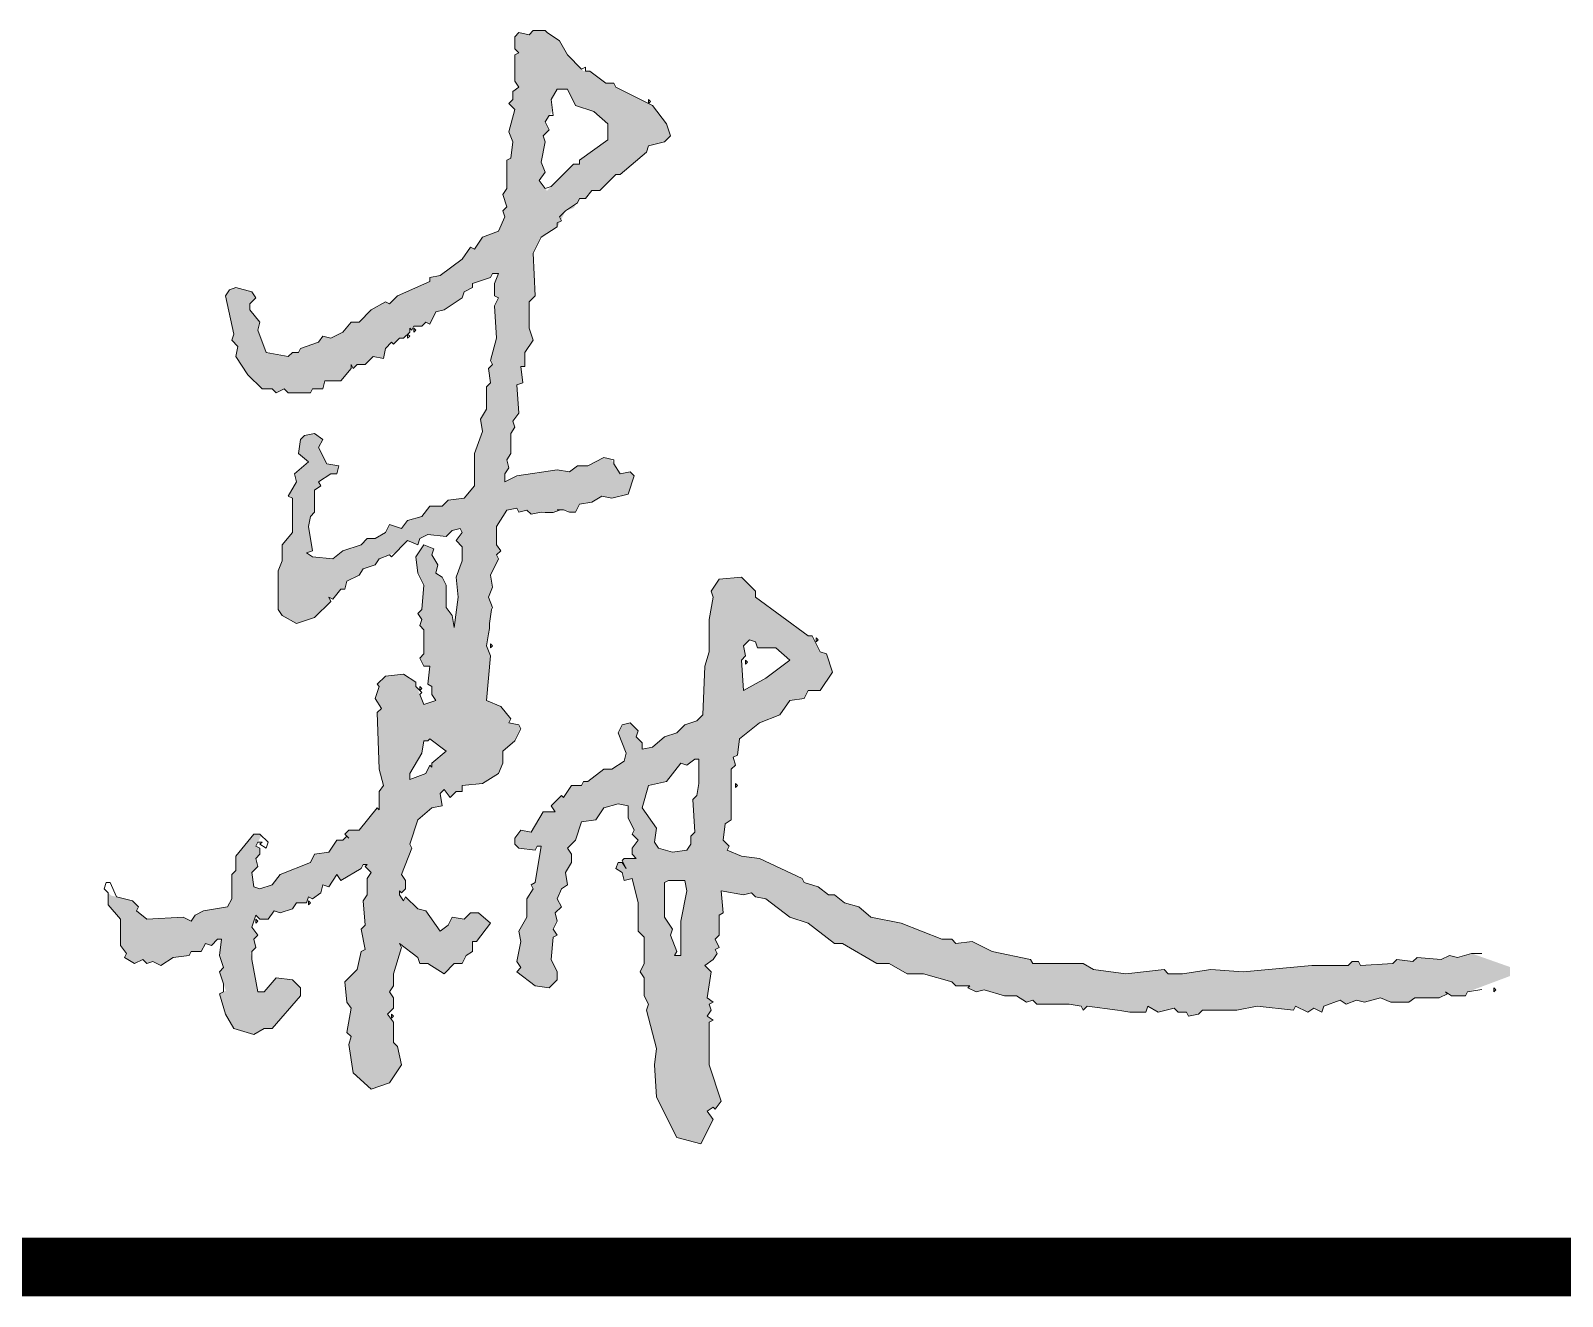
# Model space of a CAD drawing. Extents: x 39519617 to 39520126, y 3727912 to 3728254.
# Drawn here: x 39520115.946 to 39520120.526, y 3727954.876 to 3727958.659 of the extents above; entities that cross this region are included whole.
import ezdxf

# ---------------------------------------------------------------- set-up
doc = ezdxf.new("R2010")
doc.units = 0
doc.header["$LTSCALE"] = 1000
doc.header["$MEASUREMENT"] = 0
doc.layers.add('图框', color=140, linetype='Continuous')
doc.layers.add('签名', color=7, linetype='Continuous', lineweight=18)

# ---------------------------------------------------------------- blocks, each defined once
blk = doc.blocks.new('TK')
at = {"layer": '签名'}
h = blk.add_hatch(color=2, dxfattribs=at)
h.dxf.hatch_style = 1
h.paths.add_polyline_path([(547606.56, 498175.21), (547600.51, 498175.21), (547598.1, 498172.79), (547599.3, 498171.58), (547596.89, 498169.16), (547593.26, 498169.16), (547588.42, 498161.91), (547579.95, 498160.7), (547577.53, 498155.86), (547559.39, 498148.6), (547554.55, 498142.55), (547547.29, 498140.13), (547543.66, 498141.34), (547542.45, 498149.81), (547546.08, 498153.44), (547544.87, 498158.28), (547547.29, 498160.7), (547547.29, 498164.33), (547544.87, 498165.54), (547548.1, 498171.99), (547547.29, 498172.79), (547543.66, 498172.79), (547532.78, 498159.49), (547532.78, 498151.02), (547530.36, 498148.6), (547530.36, 498134.09), (547527.94, 498129.25), (547513.42, 498126.83), (547508.58, 498124.41), (547506.17, 498120.78), (547501.33, 498123.2), (547479.55, 498121.99), (547473.51, 498126.83), (547474.72, 498129.25), (547471.09, 498132.88), (547458.18, 498136.1), (547456.57, 498137.72), (547456.57, 498130.46), (547463.83, 498121.99), (547463.83, 498106.27), (547467.46, 498101.43), (547466.25, 498099.01), (547472.3, 498095.38), (547477.14, 498097.8), (547479.55, 498095.38), (547483.18, 498096.59), (547488.02, 498094.17), (547495.28, 498099.01), (547504.96, 498100.22), (547506.17, 498102.64), (547512.21, 498102.64), (547514.63, 498107.48), (547518.26, 498106.27), (547521.89, 498109.89), (547524.31, 498109.89), (547523.1, 498100.22), (547525.52, 498092.96), (547523.1, 498090.54), (547526.9, 498079.14), (547523.1, 498077.24), (547526.73, 498065.14), (547531.57, 498056.67), (547543.66, 498053.04), (547549.71, 498056.67), (547554.55, 498056.67), (547571.48, 498076.03), (547571.48, 498080.86), (547566.65, 498085.7), (547556.97, 498086.91), (547549.71, 498078.44), (547546.08, 498078.44), (547541.69, 498101.87), (547544.87, 498105.06), (547543.66, 498109.89), (547546.08, 498112.31), (547542.45, 498117.15), (547544.87, 498124.41), (547547.29, 498121.99), (547552.13, 498121.99), (547555.76, 498126.83), (547559.39, 498125.62), (547566.65, 498128.04), (547569.06, 498131.67), (547575.11, 498131.67), (547576.32, 498135.3), (547578.74, 498134.09), (547583.58, 498137.72), (547584.79, 498142.55), (547588.42, 498141.34), (547593.26, 498148.6), (547595.68, 498144.97), (547607.77, 498152.23), (547608.98, 498154.65), (547611.4, 498154.65), (547610.19, 498153.44), (547613.82, 498149.81), (547611.4, 498146.18), (547611.4, 498136.51), (547608.98, 498132.88), (547610.19, 498118.36), (547607.77, 498115.94), (547610.19, 498103.85), (547607.77, 498102.64), (547605.35, 498091.75), (547598.1, 498084.49), (547599.3, 498072.4), (547601.72, 498068.77), (547599.3, 498054.25), (547601.72, 498051.83), (547600.51, 498047), (547602.93, 498030.06), (547613.82, 498020.38), (547624.71, 498024.01), (547631.96, 498034.9), (547629.54, 498045.79), (547627.13, 498048.2), (547627.13, 498060.3), (547623.5, 498065.14), (547627.13, 498068.77), (547627.13, 498074.82), (547624.71, 498078.44), (547627.13, 498082.07), (547627.13, 498089.33), (547631.96, 498105.06), (547630.75, 498107.48), (547641.64, 498099.01), (547642.85, 498095.38), (547647.69, 498095.38), (547657.37, 498089.33), (547663.41, 498095.38), (547668.25, 498095.38), (547670.67, 498100.22), (547674.3, 498102.64), (547674.3, 498108.68), (547676.72, 498108.68), (547685.19, 498119.57), (547677.93, 498125.62), (547673.09, 498125.62), (547669.46, 498121.99), (547662.2, 498123.2), (547659.78, 498118.36), (547654.95, 498114.73), (547646.48, 498126.83), (547641.64, 498128.04), (547634.38, 498135.3), (547633.17, 498132.88), (547630.75, 498136.51), (547630.75, 498138.92), (547631.96, 498137.72), (547634.38, 498140.13), (547634.38, 498144.97), (547631.96, 498148.6), (547638.01, 498164.33), (547636.8, 498166.75), (547641.64, 498181.26), (547650.11, 498188.52), (547656.16, 498189.73), (547654.95, 498196.99), (547657.37, 498199.4), (547660.99, 498194.57), (547664.62, 498198.2), (547668.25, 498198.2), (547668.25, 498201.82), (547674.97, 498202.5), (547675.51, 498203.03), (547675.95, 498202.59), (547680.35, 498203.03), (547690.02, 498209.08), (547692.44, 498215.13), (547692.44, 498222.39), (547699.7, 498228.44), (547703.33, 498235.69), (547702.12, 498238.11), (547696.07, 498239.32), (547697.28, 498241.74), (547691.23, 498249), (547682.77, 498252.63), (547685.19, 498279.24), (547682.77, 498285.29), (547684.5, 498295.7), (547684.53, 498298.34), (547685.74, 498306.81), (547686.4, 498308.27), (547683.98, 498314.32), (547686.4, 498320.36), (547685.19, 498327.62), (547690.02, 498337.3), (547688.82, 498339.72), (547691.23, 498342.14), (547688.82, 498345.77), (547688.82, 498356.65), (547694.86, 498366.33), (547700.91, 498367.54), (547702.12, 498365.12), (547706.96, 498366.33), (547709.38, 498363.91), (547715.43, 498365.12), (547717.19, 498364.95), (547722.03, 498364.95), (547726.31, 498366.33), (547726.92, 498366.58), (547730.55, 498366.58), (547732.36, 498365.12), (547735.99, 498365.12), (547738.41, 498369.96), (547745.67, 498371.17), (547751.71, 498374.8), (547757.76, 498373.59), (547767.44, 498376.01), (547771.07, 498386.89), (547768.65, 498389.31), (547762.6, 498388.1), (547757.32, 498396.9), (547752.92, 498397.78), (547743.25, 498392.94), (547737.2, 498392.94), (547732.36, 498389.31), (547725.1, 498390.52), (547700.91, 498386.89), (547693.65, 498383.26), (547693.65, 498388.1), (547696.07, 498391.73), (547694.86, 498396.57), (547697.28, 498400.2), (547697.28, 498412.29), (547699.7, 498415.92), (547698.49, 498419.55), (547702.12, 498424.39), (547700.91, 498441.32), (547704.54, 498442.53), (547703.33, 498452.21), (547705.75, 498452.21), (547705.75, 498460.68), (547710.59, 498467.94), (547708.17, 498475.19), (547708.17, 498490.92), (547711.8, 498494.55), (547710.59, 498519.95), (547715.43, 498529.63), (547725.1, 498535.67), (547727.33, 498539.7), (547729.94, 498545.35), (547734.9, 498547), (547738.41, 498552.61), (547742.04, 498552.61), (547745.67, 498557.45), (547750.5, 498557.45), (547760.18, 498567.12), (547762.6, 498567.12), (547778.33, 498580.43), (547779.54, 498584.06), (547789.21, 498586.48), (547792.84, 498590.11), (547790.42, 498597.36), (547781.95, 498608.25), (547760.18, 498619.14), (547758.97, 498621.56), (547754.13, 498621.56), (547744.46, 498628.81), (547740.83, 498628.81), (547731.15, 498638.49), (547726.31, 498646.96), (547717.24, 498653), (547710.59, 498653), (547708.17, 498650.59), (547702.12, 498651.8), (547699.7, 498649.38), (547699.7, 498642.12), (547702.12, 498639.7), (547699.7, 498638.49), (547699.7, 498622.76), (547702.12, 498619.14), (547698.49, 498616.72), (547698.49, 498611.88), (547696.07, 498609.46), (547699.7, 498605.83), (547696.07, 498592.52), (547698.49, 498586.48), (547697.28, 498576.8), (547694.86, 498575.59), (547694.86, 498558.66), (547692.44, 498555.03), (547694.86, 498547.77), (547692.44, 498545.35), (547693.65, 498541.72), (547690.02, 498533.25), (547680.35, 498529.63), (547675.51, 498522.37), (547673.09, 498523.58), (547668.25, 498516.32), (547654.95, 498506.64), (547648.9, 498505.43), (547648.9, 498503.01), (547629.54, 498494.55), (547624.71, 498489.71), (547622.29, 498490.92), (547613.82, 498486.08), (547606.56, 498478.82), (547601.72, 498478.82), (547596.89, 498472.77), (547589.63, 498469.15), (547584.79, 498470.36), (547582.37, 498466.73), (547571.48, 498463.1), (547570.27, 498460.68), (547566.65, 498460.68), (547564.23, 498458.26), (547550.92, 498460.68), (547546.08, 498473.98), (547547.29, 498478.82), (547541.24, 498486.08), (547541.24, 498489.71), (547544.87, 498493.34), (547542.45, 498496.97), (547532.78, 498499.39), (547529.15, 498498.18), (547526.73, 498494.55), (547531.57, 498471.56), (547530.36, 498467.94), (547533.99, 498464.31), (547532.78, 498458.26), (547540.03, 498447.37), (547548.5, 498438.91), (547554.55, 498438.91), (547556.97, 498436.49), (547561.81, 498438.91), (547564.23, 498436.49), (547577.53, 498436.49), (547578.74, 498438.91), (547584.79, 498438.91), (547586, 498443.74), (547595.68, 498443.74), (547601.72, 498451), (547601.72, 498453.42), (547602.93, 498451), (547605.35, 498453.42), (547610.19, 498453.42), (547615.03, 498458.26), (547621.08, 498457.05), (547622.29, 498463.1), (547625.92, 498466.73), (547627.13, 498465.52), (547630.75, 498469.15), (547633.17, 498469.15), (547636.8, 498472.77), (547636.8, 498475.19), (547638.01, 498473.98), (547639.22, 498476.4), (547644.06, 498476.4), (547646.48, 498478.82), (547648.9, 498477.61), (547652.53, 498484.87), (547657.37, 498486.08), (547668.25, 498493.34), (547669.46, 498496.97), (547674.3, 498499.39), (547674.3, 498501.8), (547685.19, 498505.43), (547686.4, 498507.85), (547690.02, 498507.85), (547687.61, 498501.8), (547687.61, 498494.55), (547690.02, 498493.34), (547687.61, 498488.5), (547688.82, 498469.15), (547685.19, 498455.84), (547686.4, 498453.42), (547683.98, 498451), (547685.19, 498442.53), (547682.77, 498440.12), (547682.77, 498426.81), (547679.14, 498420.76), (547680.35, 498413.5), (547675.51, 498400.2), (547675.51, 498380.84), (547669.46, 498373.59), (547659.78, 498372.38), (547656.16, 498368.75), (547648.9, 498368.75), (547644.06, 498362.7), (547635.59, 498360.28), (547631.96, 498355.44), (547624.71, 498357.86), (547622.29, 498353.02), (547616.24, 498349.4), (547611.4, 498349.4), (547607.77, 498345.77), (547596.89, 498342.14), (547590.84, 498337.3), (547578.74, 498338.51), (547575.11, 498340.93), (547578.74, 498342.14), (547576.32, 498356.65), (547577.53, 498362.7), (547579.95, 498365.12), (547579.95, 498378.43), (547583.58, 498380.84), (547582.37, 498383.26), (547589.63, 498388.1), (547593.26, 498388.1), (547594.47, 498392.94), (547587.21, 498394.15), (547582.37, 498403.83), (547584.79, 498408.67), (547579.95, 498412.29), (547573.9, 498411.08), (547571.48, 498408.67), (547570.27, 498400.2), (547576.32, 498395.36), (547567.86, 498388.1), (547569.06, 498383.26), (547564.23, 498374.8), (547566.65, 498373.59), (547566.65, 498353.02), (547560.6, 498345.77), (547560.6, 498336.09), (547558.18, 498330.04), (547558.18, 498307.06), (547560.6, 498303.43), (547569.06, 498298.59), (547579.95, 498302.22), (547589.63, 498311.9), (547588.42, 498314.32), (547590.84, 498313.11), (547595.68, 498319.16), (547598.1, 498319.16), (547599.3, 498323.99), (547606.56, 498327.62), (547608.98, 498331.25), (547616.24, 498333.67), (547618.66, 498337.3), (547628.74, 498341.33), (547635.59, 498348.19), (547641.64, 498345.77), (547642.85, 498349.4), (547647.69, 498351.81), (547658.58, 498350.6), (547662.2, 498354.23), (547667.04, 498355.44), (547668.25, 498353.02), (547664.62, 498348.19), (547668.25, 498344.56), (547668.25, 498336.09), (547664.62, 498326.41), (547665.83, 498314.32), (547663.41, 498296.17), (547662.2, 498303.43), (547658.58, 498308.27), (547658.58, 498321.57), (547656.16, 498326.41), (547652.53, 498328.83), (547653.74, 498333.67), (547650.11, 498339.72), (547651.32, 498343.35), (547645.27, 498345.77), (547640.43, 498338.51), (547641.64, 498328.83), (547645.27, 498321.57), (547644.06, 498307.06), (547641.64, 498304.64), (547644.06, 498301.01), (547642.85, 498297.38), (547645.27, 498294.96), (547645.27, 498280.45), (547642.85, 498278.03), (547645.27, 498273.19), (547648.9, 498273.19), (547647.69, 498262.3), (547650.11, 498261.09), (547650.11, 498256.26), (547652.53, 498252.63), (547645.27, 498250.21), (547641.24, 498260.29), (547640.43, 498261.09), (547640.43, 498263.51), (547633.17, 498268.35), (547622.29, 498267.14), (547617.45, 498262.3), (547618.66, 498261.09), (547616.24, 498253.84), (547619.87, 498247.79), (547617.45, 498245.37), (547618.66, 498211.5), (547621.08, 498201.82), (547618.66, 498198.2), (547618.66, 498187.31), (547617.45, 498188.52)])
h.paths.add_polyline_path([(547636.8, 498205.45), (547636.8, 498209.08), (547644.06, 498221.18), (547645.27, 498228.44), (547647.69, 498228.44), (547648.9, 498229.64), (547658.58, 498222.39), (547650.11, 498215.13), (547650.11, 498212.71), (547648.9, 498213.92), (547646.48, 498209.08)], flags=16)
h.paths.add_polyline_path([(547714.22, 498563.49), (547717.85, 498568.33), (547715.43, 498574.38), (547717.85, 498586.48), (547716.64, 498590.11), (547720.26, 498593.73), (547717.85, 498598.57), (547722.3, 498605.26), (547721.47, 498611.88), (547725.1, 498617.93), (547731.15, 498617.93), (547735.99, 498608.25), (547746.88, 498604.62), (547755.34, 498597.36), (547755.34, 498587.69), (547738.41, 498575.59), (547738.41, 498573.17), (547734.78, 498573.17), (547718.88, 498557.27)], flags=16)
h = blk.add_hatch(color=2, dxfattribs=at)
h.dxf.hatch_style = 1
h.paths.add_polyline_path([(547804.94, 498166.75), (547802.52, 498163.12), (547794.05, 498161.91), (547785.58, 498164.33), (547783.16, 498167.96), (547784.37, 498176.42), (547775.91, 498188.52), (547779.54, 498201.82), (547790.42, 498204.24), (547798.89, 498215.13), (547802.52, 498213.92), (547807.36, 498217.55), (547809.78, 498217.55), (547809.78, 498203.03), (547808.57, 498195.78), (547806.15, 498193.36), (547807.36, 498174), (547804.94, 498171.58)], flags=16)
h.paths.add_polyline_path([(547801.31, 498144.97), (547802.52, 498138.92), (547798.89, 498120.78), (547798.89, 498100.22), (547795.26, 498100.22), (547796.47, 498102.64), (547792.84, 498112.31), (547794.05, 498115.94), (547789.21, 498123.2), (547789.21, 498143.76), (547791.63, 498144.97)], flags=16)
h.paths.add_polyline_path([(547836.39, 498258.68), (547835.18, 498276.82), (547837.6, 498279.24), (547836.39, 498285.29), (547838.81, 498287.71), (547840.02, 498288.92), (547843.64, 498287.71), (547844.85, 498284.08), (547855.74, 498284.08), (547864.21, 498276.82), (547849.69, 498265.93)], flags=16)
h.paths.add_polyline_path([(547837.6, 498274.4), (547837.6, 498276.82), (547838.81, 498275.61)], flags=0)
h.paths.add_polyline_path([(548294.77, 498087.93), (548294.8, 498093.33), (548271.84, 498101.43), (548263.38, 498099.01), (548258.54, 498100.22), (548253.7, 498097.8), (548239.18, 498099.01), (548236.76, 498096.59), (548227.09, 498097.8), (548224.67, 498095.38), (548205.31, 498094.17), (548204.1, 498096.59), (548200.48, 498096.59), (548198.06, 498094.17), (548176.28, 498094.17), (548135.16, 498090.54), (548115.8, 498091.75), (548098.87, 498089.33), (548090.4, 498089.33), (548087.98, 498091.75), (548065, 498089.33), (548045.65, 498091.75), (548039.6, 498095.38), (548009.36, 498095.38), (548008.15, 498097.8), (547985.17, 498102.64), (547973.07, 498108.68), (547963.39, 498107.48), (547960.98, 498109.89), (547954.93, 498109.89), (547930.74, 498119.57), (547912.59, 498123.2), (547905.33, 498129.25), (547896.87, 498131.67), (547890.82, 498136.51), (547887.19, 498136.51), (547881.14, 498141.34), (547872.67, 498143.76), (547871.46, 498146.18), (547846.06, 498158.28), (547835.18, 498159.49), (547826.71, 498163.12), (547827.92, 498165.54), (547824.29, 498169.16), (547825.5, 498178.84), (547829.13, 498181.26), (547829.13, 498211.5), (547831.55, 498213.92), (547830.34, 498218.76), (547832.76, 498219.97), (547833.97, 498229.64), (547846.06, 498239.32), (547858.16, 498244.16), (547864.21, 498252.63), (547872.67, 498253.84), (547875.09, 498258.68), (547882.35, 498258.68), (547889.61, 498269.56), (547885.98, 498280.45), (547882.35, 498281.66), (547877.51, 498291.33), (547875.09, 498291.33), (547843.64, 498314.32), (547843.64, 498317.95), (547835.18, 498326.41), (547821.87, 498325.2), (547817.03, 498317.95), (547818.24, 498314.32), (547815.82, 498301.01), (547815.82, 498281.66), (547813.4, 498273.19), (547812.19, 498244.16), (547808.57, 498240.53), (547801.31, 498238.11), (547796.47, 498233.27), (547789.21, 498230.85), (547781.95, 498224.81), (547775.91, 498223.6), (547775.91, 498227.23), (547772.28, 498230.85), (547773.49, 498234.48), (547768.65, 498239.32), (547763.81, 498238.11), (547761.39, 498233.27), (547766.23, 498221.18), (547765.02, 498216.34), (547757.76, 498211.5), (547752.92, 498211.5), (547743.25, 498204.24), (547740.83, 498204.24), (547739.62, 498201.82), (547733.57, 498201.82), (547728.73, 498194.57), (547727.52, 498195.78), (547721.47, 498189.73), (547723.89, 498186.1), (547716.64, 498186.1), (547709.38, 498174), (547703.33, 498175.21), (547699.7, 498170.37), (547699.7, 498166.75), (547702.12, 498164.33), (547711.8, 498163.12), (547713.01, 498165.54), (547715.43, 498165.54), (547711.8, 498143.76), (547709.38, 498142.55), (547710.59, 498140.13), (547706.96, 498134.09), (547706.96, 498123.2), (547702.12, 498114.73), (547703.33, 498108.68), (547700.91, 498096.59), (547703.33, 498092.96), (547700.91, 498090.54), (547711.8, 498082.07), (547720.26, 498080.86), (547725.1, 498085.7), (547725.1, 498090.54), (547721.47, 498097.8), (547722.68, 498111.1), (547725.1, 498112.31), (547722.68, 498115.94), (547725.1, 498120.78), (547723.89, 498125.62), (547727.52, 498129.25), (547725.1, 498134.09), (547727.52, 498140.13), (547731.15, 498142.55), (547729.94, 498149.81), (547733.57, 498155.86), (547733.57, 498160.7), (547731.15, 498164.33), (547735.99, 498169.16), (547739.62, 498180.05), (547748.09, 498181.26), (547752.92, 498188.52), (547761.39, 498190.94), (547767.44, 498189.73), (547767.44, 498182.47), (547771.07, 498175.21), (547769.86, 498172.79), (547773.49, 498169.16), (547769.86, 498164.33), (547769.86, 498160.7), (547772.28, 498158.28), (547765.02, 498158.28), (547763.81, 498157.07), (547766.23, 498152.23), (547763.81, 498155.86), (547761.39, 498155.86), (547760.18, 498152.23), (547763.81, 498149.81), (547765.02, 498144.97), (547769.86, 498146.18), (547773.49, 498131.67), (547773.49, 498114.73), (547777.12, 498111.1), (547777.12, 498095.38), (547774.7, 498090.54), (547777.12, 498086.91), (547777.12, 498076.03), (547779.54, 498071.19), (547778.33, 498067.56), (547784.37, 498044.58), (547783.16, 498034.9), (547784.37, 498015.55), (547796.47, 497991.35), (547810.98, 497987.72), (547818.24, 498002.24), (547814.61, 498007.08), (547818.24, 498009.5), (547819.45, 498008.29), (547823.08, 498013.13), (547815.82, 498034.9), (547815.82, 498060.3), (547818.24, 498061.51), (547814.61, 498063.93), (547817.03, 498067.56), (547815.82, 498071.19), (547818.24, 498072.4), (547814.61, 498074.82), (547817.03, 498090.54), (547813.4, 498094.17), (547818.24, 498097.8), (547820.66, 498101.43), (547819.45, 498103.85), (547821.87, 498105.06), (547819.45, 498109.89), (547821.87, 498112.31), (547821.87, 498124.41), (547824.29, 498125.62), (547823.08, 498138.92), (547836.39, 498136.51), (547841.22, 498137.72), (547843.64, 498135.3), (547849.69, 498134.09), (547864.21, 498123.2), (547875.09, 498119.57), (547890.82, 498107.48), (547895.66, 498107.48), (547916.22, 498095.38), (547923.48, 498095.38), (547934.36, 498089.33), (547944.04, 498089.33), (547960.98, 498084.49), (547963.39, 498082.07), (547971.86, 498082.07), (547970.65, 498080.86), (547975.49, 498078.44), (547980.33, 498079.65), (547992.42, 498076.03), (547999.68, 498076.03), (548005.73, 498072.4), (548009.36, 498073.61), (548011.78, 498071.19), (548031.13, 498071.19), (548038.39, 498069.98), (548039.6, 498067.56), (548042.02, 498069.98), (548060.16, 498067.56), (548063.56, 498066.96), (548067.42, 498066.35), (548077.1, 498066.35), (548078.31, 498069.98), (548084.35, 498066.35), (548094.03, 498068.77), (548096.45, 498066.35), (548101.29, 498066.35), (548102.5, 498063.93), (548108.55, 498065.14), (548110.97, 498067.56), (548131.53, 498067.56), (548143.62, 498069.98), (548165.4, 498067.56), (548166.61, 498069.98), (548173.86, 498066.35), (548177.49, 498068.77), (548182.33, 498066.35), (548183.54, 498069.98), (548193.22, 498073.61), (548196.85, 498071.19), (548202.9, 498073.61), (548207.73, 498072.4), (548217.41, 498074.82), (548223.46, 498072.4), (548234.34, 498072.4), (548237.97, 498074.82), (548252.49, 498074.82), (548257.33, 498077.24), (548256.12, 498078.44), (548259.75, 498076.03), (548268.21, 498076.03), (548269.42, 498078.44)])
at = {"layer": '图框', "const_width": 35}
blk.add_lwpolyline([(541479.95, 497913.99), (548479.95, 497913.99)], dxfattribs=at)
at = {"layer": '签名', "color": 2, "elevation": 9704994.47}
for points in [[(547719.06, 498651.8), (547717.85, 498653), (547710.59, 498653), (547708.17, 498650.59), (547702.12, 498651.8), (547699.7, 498649.38), (547699.7, 498642.12), (547702.12, 498639.7), (547699.7, 498638.49), (547699.7, 498622.76), (547702.12, 498619.14), (547698.49, 498616.72), (547698.49, 498611.88), (547696.07, 498609.46), (547699.7, 498605.83), (547696.07, 498592.52), (547698.49, 498586.48), (547697.28, 498576.8), (547694.86, 498575.59), (547694.86, 498558.66), (547692.44, 498555.03), (547694.86, 498547.77), (547692.44, 498545.35), (547693.65, 498541.72), (547690.02, 498533.25), (547680.35, 498529.63), (547675.51, 498522.37), (547673.09, 498523.58), (547668.25, 498516.32), (547654.95, 498506.64), (547648.9, 498505.43), (547648.9, 498503.01), (547629.54, 498494.55), (547624.71, 498489.71), (547622.29, 498490.92), (547613.82, 498486.08), (547606.56, 498478.82), (547601.72, 498478.82), (547596.89, 498472.77), (547589.63, 498469.15), (547584.79, 498470.36), (547582.37, 498466.73), (547571.48, 498463.1), (547570.27, 498460.68), (547566.65, 498460.68), (547564.23, 498458.26), (547550.92, 498460.68), (547546.08, 498473.98), (547547.29, 498478.82), (547541.24, 498486.08), (547541.24, 498489.71), (547544.87, 498493.34), (547542.45, 498496.97), (547532.78, 498499.39), (547529.15, 498498.18), (547526.73, 498494.55), (547531.57, 498471.56), (547530.36, 498467.94), (547533.99, 498464.31), (547532.78, 498458.26), (547540.03, 498447.37), (547548.5, 498438.91), (547554.55, 498438.91), (547556.97, 498436.49), (547561.81, 498438.91), (547564.23, 498436.49), (547577.53, 498436.49), (547578.74, 498438.91), (547584.79, 498438.91), (547586, 498443.74), (547595.68, 498443.74), (547601.72, 498451), (547601.72, 498453.42), (547602.93, 498451), (547605.35, 498453.42), (547610.19, 498453.42), (547615.03, 498458.26), (547621.08, 498457.05), (547622.29, 498463.1), (547625.92, 498466.73), (547627.13, 498465.52), (547630.75, 498469.15), (547633.17, 498469.15), (547636.8, 498472.77), (547636.8, 498475.19), (547638.01, 498473.98), (547639.22, 498476.4), (547644.06, 498476.4), (547646.48, 498478.82), (547648.9, 498477.61), (547652.53, 498484.87), (547657.37, 498486.08), (547668.25, 498493.34), (547669.46, 498496.97), (547674.3, 498499.39), (547674.3, 498501.8), (547685.19, 498505.43), (547686.4, 498507.85), (547690.02, 498507.85), (547687.61, 498501.8), (547687.61, 498494.55), (547690.02, 498493.34), (547687.61, 498488.5), (547688.82, 498469.15), (547685.19, 498455.84), (547686.4, 498453.42), (547683.98, 498451), (547685.19, 498442.53), (547682.77, 498440.12), (547682.77, 498426.81), (547679.14, 498420.76), (547680.35, 498413.5), (547675.51, 498400.2), (547675.51, 498380.84), (547669.46, 498373.59), (547659.78, 498372.38), (547656.16, 498368.75), (547648.9, 498368.75), (547644.06, 498362.7), (547635.59, 498360.28), (547631.96, 498355.44), (547624.71, 498357.86), (547622.29, 498353.02), (547616.24, 498349.4), (547611.4, 498349.4), (547607.77, 498345.77), (547596.89, 498342.14), (547590.84, 498337.3), (547578.74, 498338.51), (547575.11, 498340.93), (547578.74, 498342.14), (547576.32, 498356.65), (547577.53, 498362.7), (547579.95, 498365.12), (547579.95, 498378.43), (547583.58, 498380.84), (547582.37, 498383.26), (547589.63, 498388.1), (547593.26, 498388.1), (547594.47, 498392.94), (547587.21, 498394.15), (547582.37, 498403.83), (547584.79, 498408.67), (547579.95, 498412.29), (547573.9, 498411.08), (547571.48, 498408.67), (547570.27, 498400.2), (547576.32, 498395.36), (547567.86, 498388.1), (547569.06, 498383.26), (547564.23, 498374.8), (547566.65, 498373.59), (547566.65, 498353.02), (547560.6, 498345.77), (547560.6, 498336.09), (547558.18, 498330.04), (547558.18, 498307.06), (547560.6, 498303.43), (547569.06, 498298.59), (547579.95, 498302.22), (547589.63, 498311.9), (547588.42, 498314.32), (547590.84, 498313.11), (547595.68, 498319.16), (547598.1, 498319.16), (547599.3, 498323.99), (547606.56, 498327.62), (547608.98, 498331.25), (547616.24, 498333.67), (547618.66, 498337.3), (547624.71, 498339.72), (547625.92, 498338.51), (547635.59, 498348.19), (547641.64, 498345.77), (547642.85, 498349.4), (547647.69, 498351.81), (547658.58, 498350.6), (547662.2, 498354.23), (547667.04, 498355.44), (547668.25, 498353.02), (547664.62, 498348.19), (547668.25, 498344.56), (547668.25, 498336.09), (547664.62, 498326.41), (547665.83, 498314.32), (547663.41, 498296.17), (547662.2, 498303.43), (547658.58, 498308.27), (547658.58, 498321.57), (547656.16, 498326.41), (547652.53, 498328.83), (547653.74, 498333.67), (547650.11, 498339.72), (547651.32, 498343.35), (547645.27, 498345.77), (547640.43, 498338.51), (547641.64, 498328.83), (547645.27, 498321.57), (547644.06, 498307.06), (547641.64, 498304.64), (547644.06, 498301.01), (547642.85, 498297.38), (547645.27, 498294.96), (547645.27, 498280.45), (547642.85, 498278.03), (547645.27, 498273.19), (547648.9, 498273.19), (547647.69, 498262.3), (547650.11, 498261.09), (547650.11, 498256.26), (547652.53, 498252.63), (547645.27, 498250.21), (547642.85, 498256.26), (547644.06, 498257.47), (547640.43, 498261.09), (547640.43, 498263.51), (547633.17, 498268.35), (547622.29, 498267.14), (547617.45, 498262.3), (547618.66, 498261.09), (547616.24, 498253.84), (547619.87, 498247.79), (547617.45, 498245.37), (547618.66, 498211.5), (547621.08, 498201.82), (547618.66, 498198.2), (547618.66, 498187.31), (547617.45, 498188.52), (547606.56, 498175.21), (547600.51, 498175.21), (547598.1, 498172.79), (547600.51, 498170.37), (547599.3, 498171.58), (547596.89, 498169.16), (547593.26, 498169.16), (547588.42, 498161.91), (547579.95, 498160.7), (547577.53, 498155.86), (547559.39, 498148.6), (547554.55, 498142.55), (547547.29, 498140.13), (547543.66, 498141.34), (547542.45, 498149.81), (547546.08, 498153.44), (547544.87, 498158.28), (547547.29, 498160.7), (547547.29, 498164.33), (547544.87, 498165.54), (547546.08, 498167.96), (547548.5, 498167.96), (547547.29, 498166.75), (547550.92, 498164.33), (547552.13, 498167.96), (547547.29, 498172.79), (547543.66, 498172.79), (547532.78, 498159.49), (547532.78, 498151.02), (547530.36, 498148.6), (547530.36, 498134.09), (547527.94, 498129.25), (547513.42, 498126.83), (547508.58, 498124.41), (547506.17, 498120.78), (547501.33, 498123.2), (547479.55, 498121.99), (547473.51, 498126.83), (547474.72, 498129.25), (547471.09, 498132.88), (547461.41, 498135.3), (547457.78, 498143.76), (547455.36, 498143.76), (547454.15, 498140.13), (547456.57, 498137.72), (547456.57, 498130.46), (547463.83, 498121.99), (547463.83, 498106.27), (547467.46, 498101.43), (547466.25, 498099.01), (547472.3, 498095.38), (547477.14, 498097.8), (547479.55, 498095.38), (547483.18, 498096.59), (547488.02, 498094.17), (547495.28, 498099.01), (547504.96, 498100.22), (547506.17, 498102.64), (547512.21, 498102.64), (547514.63, 498107.48), (547518.26, 498106.27), (547521.89, 498109.89), (547524.31, 498109.89), (547523.1, 498100.22), (547525.52, 498092.96), (547523.1, 498090.54), (547525.52, 498083.28), (547525.52, 498078.44), (547523.1, 498077.24), (547526.73, 498065.14), (547531.57, 498056.67), (547543.66, 498053.04), (547549.71, 498056.67), (547554.55, 498056.67), (547571.48, 498076.03), (547571.48, 498080.86), (547566.65, 498085.7), (547556.97, 498086.91), (547549.71, 498078.44), (547546.08, 498078.44), (547542.45, 498097.8), (547542.45, 498102.64), (547544.87, 498105.06), (547543.66, 498109.89), (547546.08, 498112.31), (547542.45, 498117.15), (547544.87, 498124.41), (547547.29, 498121.99), (547552.13, 498121.99), (547555.76, 498126.83), (547559.39, 498125.62), (547566.65, 498128.04), (547569.06, 498131.67), (547575.11, 498131.67), (547576.32, 498135.3), (547578.74, 498134.09), (547583.58, 498137.72), (547584.79, 498142.55), (547588.42, 498141.34), (547593.26, 498148.6), (547595.68, 498144.97), (547607.77, 498152.23), (547608.98, 498154.65), (547611.4, 498154.65), (547610.19, 498153.44), (547613.82, 498149.81), (547611.4, 498146.18), (547611.4, 498136.51), (547608.98, 498132.88), (547610.19, 498118.36), (547607.77, 498115.94), (547610.19, 498103.85), (547607.77, 498102.64), (547605.35, 498091.75), (547598.1, 498084.49), (547599.3, 498072.4), (547601.72, 498068.77), (547599.3, 498054.25), (547601.72, 498051.83), (547600.51, 498047), (547602.93, 498030.06), (547613.82, 498020.38), (547624.71, 498024.01), (547631.96, 498034.9), (547629.54, 498045.79), (547627.13, 498048.2), (547627.13, 498060.3), (547623.5, 498065.14), (547627.13, 498068.77), (547627.13, 498074.82), (547624.71, 498078.44), (547627.13, 498082.07), (547627.13, 498089.33), (547631.96, 498105.06), (547630.75, 498107.48), (547641.64, 498099.01), (547642.85, 498095.38), (547647.69, 498095.38), (547657.37, 498089.33), (547663.41, 498095.38), (547668.25, 498095.38), (547670.67, 498100.22), (547674.3, 498102.64), (547674.3, 498108.68), (547676.72, 498108.68), (547685.19, 498119.57), (547677.93, 498125.62), (547673.09, 498125.62), (547669.46, 498121.99), (547662.2, 498123.2), (547659.78, 498118.36), (547654.95, 498114.73), (547646.48, 498126.83), (547641.64, 498128.04), (547634.38, 498135.3), (547633.17, 498132.88), (547630.75, 498136.51), (547630.75, 498138.92), (547631.96, 498137.72), (547634.38, 498140.13), (547634.38, 498144.97), (547631.96, 498148.6), (547638.01, 498164.33), (547636.8, 498166.75), (547641.64, 498181.26), (547650.11, 498188.52), (547656.16, 498189.73), (547654.95, 498196.99), (547657.37, 498199.4), (547660.99, 498194.57), (547664.62, 498198.2), (547668.25, 498198.2), (547668.25, 498201.82), (547680.35, 498203.03), (547690.02, 498209.08), (547692.44, 498215.13), (547692.44, 498222.39), (547699.7, 498228.44), (547703.33, 498235.69), (547702.12, 498238.11), (547696.07, 498239.32), (547697.28, 498241.74), (547691.23, 498249), (547682.77, 498252.63), (547685.19, 498279.24), (547682.77, 498285.29), (547683.98, 498292.54), (547684.58, 498295.57), (547684.57, 498298.59), (547685.78, 498307.06), (547686.4, 498308.27), (547683.98, 498314.32), (547686.4, 498320.36), (547685.19, 498327.62), (547690.02, 498337.3), (547688.82, 498339.72), (547691.23, 498342.14), (547688.82, 498345.77), (547688.82, 498356.65), (547694.86, 498366.33), (547700.91, 498367.54), (547702.12, 498365.12), (547706.96, 498366.33), (547709.38, 498363.91), (547715.43, 498365.12), (547717.85, 498364.95), (547722.68, 498364.95), (547726.31, 498366.33), (547725.1, 498366.58), (547728.73, 498366.58), (547732.36, 498365.12), (547735.99, 498365.12), (547738.41, 498369.96), (547745.67, 498371.17), (547751.71, 498374.8), (547757.76, 498373.59), (547767.44, 498376.01), (547771.07, 498386.89), (547768.65, 498389.31), (547762.6, 498388.1), (547758.97, 498394.15), (547758.97, 498396.57), (547752.92, 498397.78), (547743.25, 498392.94), (547737.2, 498392.94), (547732.36, 498389.31), (547725.1, 498390.52), (547700.91, 498386.89), (547693.65, 498383.26), (547693.65, 498388.1), (547696.07, 498391.73), (547694.86, 498396.57), (547697.28, 498400.2), (547697.28, 498412.29), (547699.7, 498415.92), (547698.49, 498419.55), (547702.12, 498424.39), (547700.91, 498441.32), (547704.54, 498442.53), (547703.33, 498452.21), (547705.75, 498452.21), (547705.75, 498460.68), (547710.59, 498467.94), (547708.17, 498475.19), (547708.17, 498490.92), (547711.8, 498494.55), (547710.59, 498519.95), (547715.43, 498529.63), (547725.1, 498535.67), (547725.1, 498538.09), (547727.52, 498539.3), (547726.31, 498541.72), (547729.94, 498545.35), (547737.2, 498550.02), (547738.41, 498552.61), (547742.04, 498552.61), (547745.67, 498557.45), (547750.5, 498557.45), (547760.18, 498567.12), (547762.6, 498567.12), (547778.33, 498580.43), (547779.54, 498584.06), (547789.21, 498586.48), (547792.84, 498590.11), (547790.42, 498597.36), (547781.95, 498608.25), (547760.18, 498619.14), (547758.97, 498621.56), (547754.13, 498621.56), (547744.46, 498628.81), (547742.04, 498628.81), (547742.04, 498631.23), (547739.62, 498630.02), (547731.15, 498638.49), (547726.31, 498646.96), (547719.06, 498651.8)], [(547725.1, 498617.93), (547731.15, 498617.93), (547735.99, 498608.25), (547746.88, 498604.62), (547755.34, 498597.36), (547755.34, 498587.69), (547738.41, 498575.59), (547738.41, 498573.17), (547734.78, 498573.17), (547721.47, 498559.87), (547717.85, 498558.66), (547714.22, 498563.49), (547717.85, 498568.33), (547715.43, 498574.38), (547717.85, 498586.48), (547716.64, 498590.11), (547720.26, 498593.73), (547717.85, 498598.57), (547720.26, 498602.2), (547722.68, 498602.2), (547721.47, 498611.88), (547725.1, 498617.93)], [(547780.74, 498610.67), (547779.54, 498611.88), (547779.54, 498609.46), (547780.74, 498610.67)], [(547640.43, 498473.98), (547639.22, 498475.19), (547639.22, 498472.77), (547640.43, 498473.98)], [(547636.8, 498470.36), (547635.59, 498471.56), (547635.59, 498469.15), (547636.8, 498470.36)], [(547836.39, 498325.2), (547835.18, 498326.41), (547821.87, 498325.2), (547817.03, 498317.95), (547818.24, 498314.32), (547815.82, 498301.01), (547815.82, 498281.66), (547813.4, 498273.19), (547812.19, 498244.16), (547808.57, 498240.53), (547801.31, 498238.11), (547796.47, 498233.27), (547789.21, 498230.85), (547781.95, 498224.81), (547775.91, 498223.6), (547775.91, 498227.23), (547772.28, 498230.85), (547773.49, 498234.48), (547768.65, 498239.32), (547763.81, 498238.11), (547761.39, 498233.27), (547766.23, 498221.18), (547765.02, 498216.34), (547757.76, 498211.5), (547752.92, 498211.5), (547743.25, 498204.24), (547740.83, 498204.24), (547739.62, 498201.82), (547733.57, 498201.82), (547728.73, 498194.57), (547727.52, 498195.78), (547721.47, 498189.73), (547723.89, 498186.1), (547716.64, 498186.1), (547709.38, 498174), (547703.33, 498175.21), (547699.7, 498170.37), (547699.7, 498166.75), (547702.12, 498164.33), (547711.8, 498163.12), (547713.01, 498165.54), (547715.43, 498165.54), (547711.8, 498143.76), (547709.38, 498142.55), (547710.59, 498140.13), (547706.96, 498134.09), (547706.96, 498123.2), (547702.12, 498114.73), (547703.33, 498108.68), (547700.91, 498096.59), (547703.33, 498092.96), (547700.91, 498090.54), (547711.8, 498082.07), (547720.26, 498080.86), (547725.1, 498085.7), (547725.1, 498090.54), (547721.47, 498097.8), (547722.68, 498111.1), (547725.1, 498112.31), (547722.68, 498115.94), (547725.1, 498120.78), (547723.89, 498125.62), (547727.52, 498129.25), (547725.1, 498134.09), (547727.52, 498140.13), (547731.15, 498142.55), (547729.94, 498149.81), (547733.57, 498155.86), (547733.57, 498160.7), (547731.15, 498164.33), (547735.99, 498169.16), (547739.62, 498180.05), (547748.09, 498181.26), (547752.92, 498188.52), (547761.39, 498190.94), (547767.44, 498189.73), (547767.44, 498182.47), (547771.07, 498175.21), (547769.86, 498172.79), (547773.49, 498169.16), (547769.86, 498164.33), (547769.86, 498160.7), (547772.28, 498158.28), (547765.02, 498158.28), (547763.81, 498157.07), (547766.23, 498152.23), (547763.81, 498155.86), (547761.39, 498155.86), (547760.18, 498152.23), (547763.81, 498149.81), (547765.02, 498144.97), (547769.86, 498146.18), (547773.49, 498131.67), (547773.49, 498114.73), (547777.12, 498111.1), (547777.12, 498095.38), (547774.7, 498090.54), (547777.12, 498086.91), (547777.12, 498076.03), (547779.54, 498071.19), (547778.33, 498067.56), (547784.37, 498044.58), (547783.16, 498034.9), (547784.37, 498015.55), (547796.47, 497991.35), (547810.98, 497987.72), (547818.24, 498002.24), (547814.61, 498007.08), (547818.24, 498009.5), (547819.45, 498008.29), (547823.08, 498013.13), (547815.82, 498034.9), (547815.82, 498060.3), (547818.24, 498061.51), (547814.61, 498063.93), (547817.03, 498067.56), (547815.82, 498071.19), (547818.24, 498072.4), (547814.61, 498074.82), (547817.03, 498090.54), (547813.4, 498094.17), (547818.24, 498097.8), (547820.66, 498101.43), (547819.45, 498103.85), (547821.87, 498105.06), (547819.45, 498109.89), (547821.87, 498112.31), (547821.87, 498124.41), (547824.29, 498125.62), (547823.08, 498138.92), (547836.39, 498136.51), (547841.22, 498137.72), (547843.64, 498135.3), (547849.69, 498134.09), (547864.21, 498123.2), (547875.09, 498119.57), (547890.82, 498107.48), (547895.66, 498107.48), (547916.22, 498095.38), (547923.48, 498095.38), (547934.36, 498089.33), (547944.04, 498089.33), (547960.98, 498084.49), (547963.39, 498082.07), (547971.86, 498082.07), (547970.65, 498080.86), (547975.49, 498078.44), (547980.33, 498079.65), (547992.42, 498076.03), (547999.68, 498076.03), (548005.73, 498072.4), (548009.36, 498073.61), (548011.78, 498071.19), (548031.13, 498071.19), (548038.39, 498069.98), (548039.6, 498067.56), (548042.02, 498069.98), (548060.16, 498067.56), (548062.58, 498067.12), (548067.42, 498066.35), (548077.1, 498066.35), (548078.31, 498069.98), (548084.35, 498066.35), (548094.03, 498068.77), (548096.45, 498066.35), (548101.29, 498066.35), (548102.5, 498063.93), (548108.55, 498065.14), (548110.97, 498067.56), (548131.53, 498067.56), (548143.62, 498069.98), (548165.4, 498067.56), (548166.61, 498069.98), (548173.86, 498066.35), (548177.49, 498068.77), (548182.33, 498066.35), (548183.54, 498069.98), (548193.22, 498073.61), (548196.85, 498071.19), (548202.9, 498073.61), (548207.73, 498072.4), (548217.41, 498074.82), (548223.46, 498072.4), (548234.34, 498072.4), (548237.97, 498074.82), (548252.49, 498074.82), (548257.33, 498077.24), (548256.12, 498078.44), (548259.75, 498076.03), (548268.21, 498076.03), (548269.42, 498078.44), (548277.88, 498079.86)], [(548278.01, 498101.43), (548271.84, 498101.43), (548263.38, 498099.01), (548258.54, 498100.22), (548253.7, 498097.8), (548239.18, 498099.01), (548236.76, 498096.59), (548227.09, 498097.8), (548224.67, 498095.38), (548205.31, 498094.17), (548204.1, 498096.59), (548200.48, 498096.59), (548198.06, 498094.17), (548176.28, 498094.17), (548135.16, 498090.54), (548115.8, 498091.75), (548098.87, 498089.33), (548090.4, 498089.33), (548087.98, 498091.75), (548065, 498089.33), (548045.65, 498091.75), (548039.6, 498095.38), (548009.36, 498095.38), (548008.15, 498097.8), (547985.17, 498102.64), (547973.07, 498108.68), (547963.39, 498107.48), (547960.98, 498109.89), (547954.93, 498109.89), (547930.74, 498119.57), (547912.59, 498123.2), (547905.33, 498129.25), (547896.87, 498131.67), (547890.82, 498136.51), (547887.19, 498136.51), (547881.14, 498141.34), (547872.67, 498143.76), (547871.46, 498146.18), (547846.06, 498158.28), (547835.18, 498159.49), (547826.71, 498163.12), (547827.92, 498165.54), (547824.29, 498169.16), (547825.5, 498178.84), (547829.13, 498181.26), (547829.13, 498211.5), (547831.55, 498213.92), (547830.34, 498218.76), (547832.76, 498219.97), (547833.97, 498229.64), (547846.06, 498239.32), (547858.16, 498244.16), (547864.21, 498252.63), (547872.67, 498253.84), (547875.09, 498258.68), (547882.35, 498258.68), (547889.61, 498269.56), (547885.98, 498280.45), (547882.35, 498281.66), (547877.51, 498291.33), (547875.09, 498291.33), (547843.64, 498314.32), (547843.64, 498317.95), (547836.39, 498325.2)], [(547881.14, 498288.92), (547879.93, 498290.12), (547879.93, 498287.71), (547881.14, 498288.92)], [(547686.4, 498285.29), (547685.19, 498286.5), (547685.19, 498284.08), (547686.4, 498285.29)], [(547838.81, 498287.71), (547840.02, 498288.92), (547843.64, 498287.71), (547844.85, 498284.08), (547855.74, 498284.08), (547864.21, 498276.82), (547849.69, 498265.93), (547836.39, 498258.68), (547835.18, 498276.82), (547837.6, 498279.24), (547836.39, 498285.29), (547838.81, 498287.71)], [(547838.81, 498275.61), (547837.6, 498276.82), (547837.6, 498274.4), (547838.81, 498275.61)], [(547644.06, 498259.88), (547642.85, 498261.09), (547642.85, 498258.68), (547644.06, 498259.88)], [(547645.27, 498228.44), (547647.69, 498228.44), (547648.9, 498229.64), (547658.58, 498222.39), (547650.11, 498215.13), (547650.11, 498212.71), (547648.9, 498213.92), (547646.48, 498209.08), (547636.8, 498205.45), (547636.8, 498209.08), (547644.06, 498221.18), (547645.27, 498228.44)], [(547807.36, 498217.55), (547809.78, 498217.55), (547809.78, 498203.03), (547808.57, 498195.78), (547806.15, 498193.36), (547807.36, 498174), (547804.94, 498171.58), (547804.94, 498166.75), (547802.52, 498163.12), (547794.05, 498161.91), (547785.58, 498164.33), (547783.16, 498167.96), (547784.37, 498176.42), (547775.91, 498188.52), (547779.54, 498201.82), (547790.42, 498204.24), (547798.89, 498215.13), (547802.52, 498213.92), (547807.36, 498217.55)], [(547832.76, 498201.82), (547831.55, 498203.03), (547831.55, 498200.61), (547832.76, 498201.82)], [(547791.63, 498144.97), (547801.31, 498144.97), (547802.52, 498138.92), (547798.89, 498120.78), (547798.89, 498100.22), (547795.26, 498100.22), (547796.47, 498102.64), (547792.84, 498112.31), (547794.05, 498115.94), (547789.21, 498123.2), (547789.21, 498143.76), (547791.63, 498144.97)], [(547577.53, 498131.67), (547576.32, 498132.88), (547576.32, 498130.46), (547577.53, 498131.67)], [(547546.08, 498120.78), (547544.87, 498121.99), (547544.87, 498119.57), (547546.08, 498120.78)], [(548286.36, 498079.65), (548285.15, 498080.86), (548285.15, 498078.44), (548286.36, 498079.65)], [(547627.13, 498063.93), (547625.92, 498065.14), (547625.92, 498062.72), (547627.13, 498063.93)]]:
    blk.add_lwpolyline(points, dxfattribs=at)

msp = doc.modelspace()

# ---------------------------------------------------------------- block references
at = {"xscale": 0.005, "yscale": 0.005, "zscale": 0.005}
msp.add_blockref('TK', (39517378.8956, 3725465.394), dxfattribs=at)

doc.saveas('drawing.dxf')
